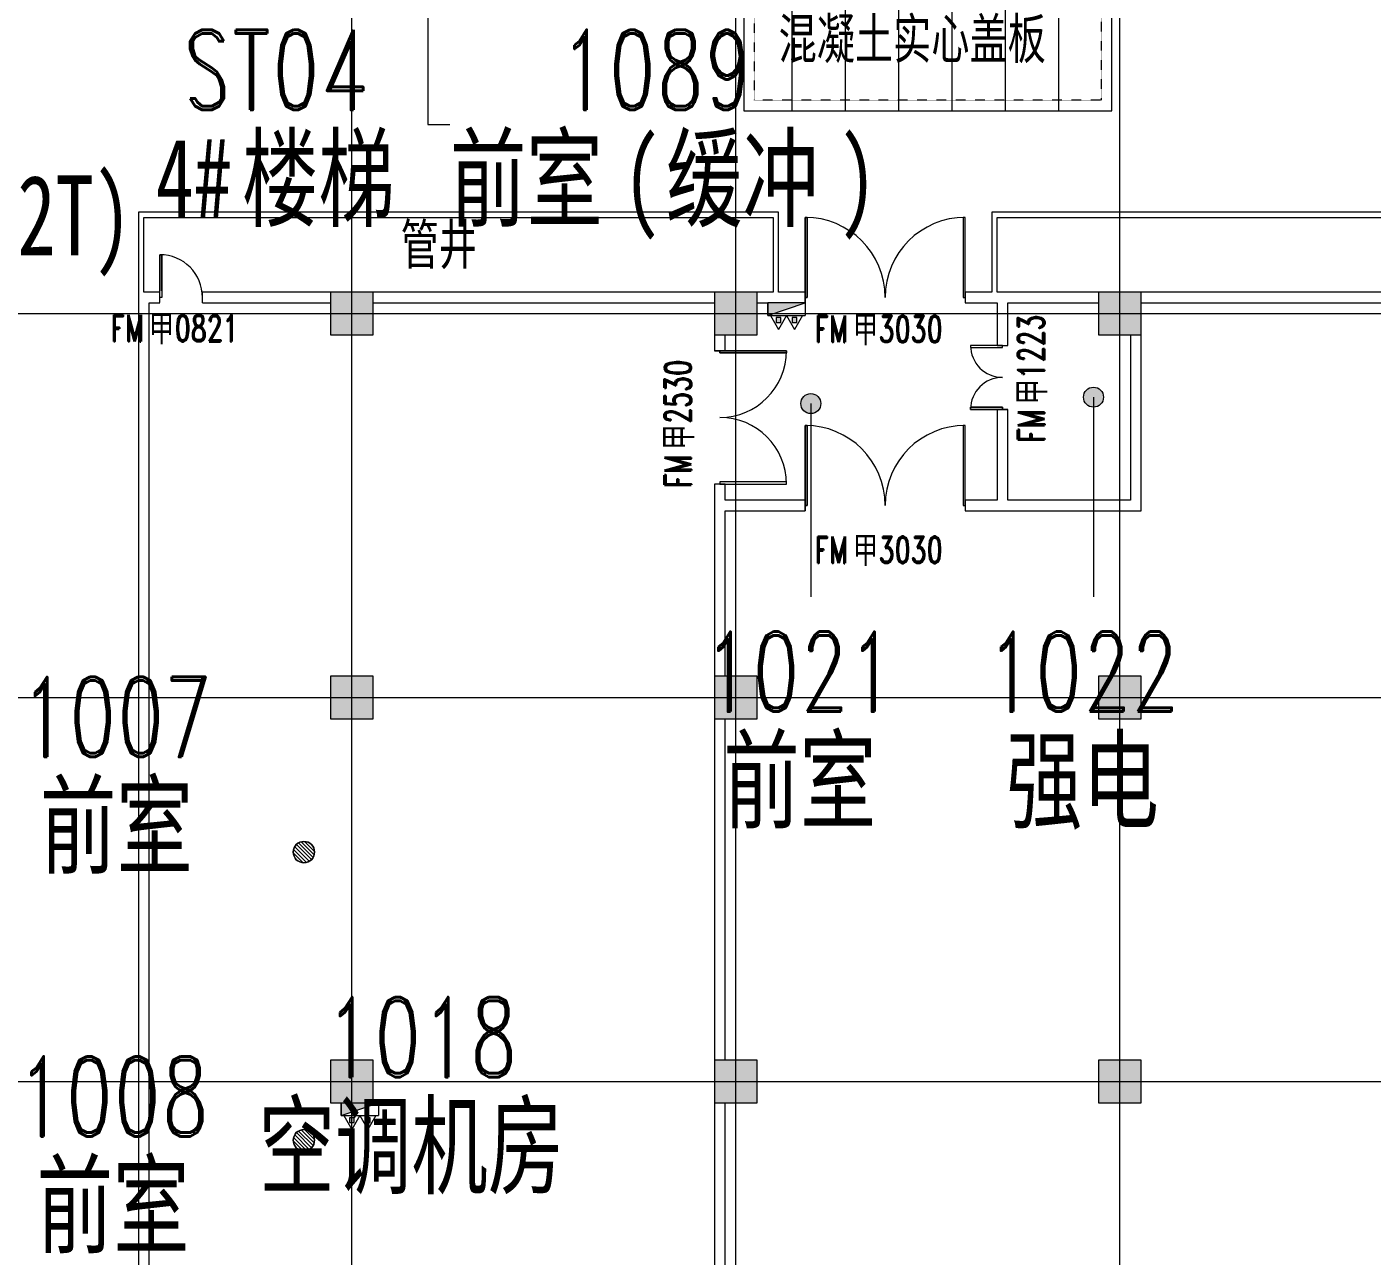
# Model space of a CAD drawing. Header units: millimetres. Extents: x -76632 to 443185, y -33181 to 192400.
# Drawn here: x 65907 to 91130, y 18327 to 41370 of the extents above; entities that cross this region are included whole.
import ezdxf

# ---------------------------------------------------------------- set-up
doc = ezdxf.new("R2010")
doc.units = ezdxf.units.MM
doc.linetypes.add('划线', pattern=[6.36, 3.18, -3.18])
doc.linetypes.add('轴网线', pattern=[22.04, 18.38, -1.83, 0, -1.83])
doc.layers.get('0').update_dxf_attribs({"color": 8})
doc.layers.get('Defpoints').update_dxf_attribs({"color": 8})
for name, color, linetype, lineweight in [('A-ANNO-DIMS', 8, 'Continuous', 9), ('A-AREA-IDEN', 8, 'Continuous', 9), ('A-DETL-GENF', 8, 'Continuous', 18), ('A-DOOR', 8, 'Continuous', 5), ('A-DOOR-IDEN', 8, 'Continuous', 9), ('A-DOOR-OPNG', 8, 'Continuous', 5), ('A-GENM', 8, 'Continuous', 5), ('A-WALL', 8, 'Continuous', 5), ('I-FURN', 8, 'Continuous', 5), ('I-FURN-HDLN', 8, '划线', 5), ('I-FURN-IDEN', 8, 'Continuous', 9), ('M-EQPM', 8, 'Continuous', 5), ('P-PIPE', 8, 'Continuous', 5), ('S-COLS', 8, 'Continuous', 5), ('S-GRID', 8, 'Continuous', 9)]:
    doc.layers.add(name, color=color, linetype=linetype, lineweight=lineweight)
doc.styles.add('RomanD', font='romand__.ttf', dxfattribs={"width": 0.7, "height": 1500})
doc.styles.add('RomanD_1', font='romand__.ttf', dxfattribs={"width": 0.7, "height": 500})
doc.styles.add('RomanD_6', font='romand__.ttf', dxfattribs={"width": 0.65, "height": 350})
doc.styles.add('仿宋_2', font='simfang.ttf', dxfattribs={"width": 0.7, "height": 1500})
doc.styles.add('仿宋_5', font='simfang.ttf', dxfattribs={"width": 0.7, "height": 750})
doc.styles.add('微软雅黑', font='Microsoft YaHei.ttf', dxfattribs={"width": 0.7, "height": 500})
doc.dimstyles.new('0_5', dxfattribs={"dimscale": 304.8, "dimtxt": 351.251157, "dimasz": 0, "dimexe": 0.82021, "dimexo": 0.0625, "dimgap": 0, "dimtad": 1, "dimdec": 0, "dimzin": 0, "dimdsep": 46, "dimtxsty": 'RomanD_6', "dimblk1": 'NONE', "dimblk2": 'NONE', "dimsah": 1, "dimcen": 0.09, "dimazin": 0, "dimtfac": 1, "dimtdec": 4, "dimtix": 1, "dimtmove": 0, "dimatfit": 3, "dimfxl": 0.82021, "dimfxlon": 1, "dimtvp": 1, "dimtolj": 1, "dimtzin": 0, "dimlwd": 18, "dimlwe": 18, "dimarcsym": 2})
doc.dimstyles.new('0_7mm', dxfattribs={"dimscale": 304.8, "dimtxt": 351.251157, "dimasz": 0.82021, "dimexe": 1.64042, "dimexo": 0.0625, "dimgap": 0, "dimtad": 1, "dimdec": 0, "dimzin": 0, "dimdsep": 46, "dimtxsty": 'RomanD_6', "dimblk1": 'OBLIQUE', "dimblk2": 'OBLIQUE', "dimsah": 1, "dimcen": 0.09, "dimazin": 0, "dimtfac": 1, "dimtdec": 4, "dimtix": 1, "dimtmove": 0, "dimatfit": 3, "dimfxl": 1.64042, "dimfxlon": 1, "dimtvp": 1, "dimtolj": 1, "dimtzin": 0, "dimlwd": 18, "dimlwe": 18, "dimarcsym": 2})

# ---------------------------------------------------------------- blocks, each defined once
blk = doc.blocks.new('X-ST-F3-01-C-001_HLP2_rvt-1-LAY-1F-1_500-A')
at = {"layer": 'S-COLS', "true_color": 0x808080}
for points in [[(72400, 35600), (72400, 36400), (71600, 36400), (71600, 35600)], [(79600, 35600), (79600, 36400), (78800, 36400), (78800, 35600)], [(86800, 35600), (86800, 36400), (86000, 36400), (86000, 35600)], [(72400, 28400), (72400, 29200), (71600, 29200), (71600, 28400)], [(79600, 28400), (79600, 29200), (78800, 29200), (78800, 28400), (79000, 28400)], [(86800, 28400), (86800, 29200), (86000, 29200), (86000, 28400)], [(72400, 21200), (72400, 22000), (71600, 22000), (71600, 21200)], [(79600, 21200), (79600, 22000), (78800, 22000), (78800, 21200), (79000, 21200)], [(86800, 21200), (86800, 22000), (86000, 22000), (86000, 21200)]]:
    blk.add_hatch(color=8, dxfattribs=at).paths.add_polyline_path(points, flags=0)
at = {"layer": 'S-COLS', "color": 7, "lineweight": 9}
for p, q in [((72400, 36400), (71600, 36400)), ((71600, 36400), (71600, 35600)), ((72400, 35600), (72400, 36400)), ((79600, 36400), (78800, 36400)), ((78800, 36400), (78800, 35600)), ((79600, 35600), (79600, 36400)), ((86800, 36400), (86000, 36400)), ((86000, 36400), (86000, 35600)), ((86800, 35600), (86800, 36400)), ((71600, 35600), (72400, 35600)), ((78800, 35600), (79600, 35600)), ((86000, 35600), (86800, 35600)), ((72400, 29200), (71600, 29200)), ((71600, 29200), (71600, 28400)), ((72400, 28400), (72400, 29200)), ((79600, 29200), (78800, 29200)), ((78800, 29200), (78800, 28400)), ((79600, 28400), (79600, 29200)), ((86800, 29200), (86000, 29200)), ((86000, 29200), (86000, 28400)), ((86800, 28400), (86800, 29200)), ((71600, 28400), (72400, 28400)), ((78800, 28400), (79600, 28400)), ((86000, 28400), (86800, 28400)), ((72400, 22000), (71600, 22000)), ((71600, 22000), (71600, 21200)), ((72400, 21200), (72400, 22000)), ((79600, 22000), (78800, 22000)), ((78800, 22000), (78800, 21200)), ((79600, 21200), (79600, 22000)), ((86800, 22000), (86000, 22000)), ((86000, 22000), (86000, 21200)), ((86800, 21200), (86800, 22000)), ((71600, 21200), (72400, 21200)), ((78800, 21200), (79600, 21200)), ((86000, 21200), (86800, 21200))]:
    blk.add_line(p, q, dxfattribs=at)
blk = doc.blocks.new('钢格栅盖板 - 钢格栅盖板-2788219-LAY-1F-1_500-A')
at = {"layer": 'I-FURN'}
for p, q in [((0, 2775), (0, 0)), ((900, 2775), (900, 0)), ((1900, 2775), (1900, 0)), ((2900, 2775), (2900, 0)), ((3900, 2775), (3900, 0)), ((4900, 2775), (4900, 0)), ((5900, 2775), (5900, 0)), ((6900, 0), (6900, 2775)), ((0, 0), (6900, 0))]:
    blk.add_line(p, q, dxfattribs=at)
at = {"layer": 'I-FURN-HDLN'}
for p, q in [((200, 200), (200, 2575)), ((200, 2575), (6700, 2575)), ((6700, 2575), (6700, 200)), ((6700, 200), (200, 200))]:
    blk.add_line(p, q, dxfattribs=at)
blk = doc.blocks.new('双扇平开防火门_带观察窗 - FM甲3030-4643016-LAY-1F-1_500-A')
at = {"layer": 'A-DOOR'}
for p, q in [((-1500, 0), (-1500, 1500)), ((-1500, 1500), (-1460, 1500)), ((-1500, 1500), (-1500, 1300)), ((-1460, 1500), (-1500, 1500)), ((-1500, 1300), (-1500, 1100)), ((-1460, 1500), (-1460, 0)), ((-1460, 1300), (-1460, 1500)), ((-1460, 1100), (-1460, 1300)), ((1500, 1500), (1460, 1500)), ((1460, 1500), (1460, 0)), ((1500, 1500), (1460, 1500)), ((1460, 1500), (1460, 1300)), ((1460, 1300), (1460, 1100)), ((1500, 0), (1500, 1500)), ((1500, 1300), (1500, 1500)), ((1500, 1100), (1500, 1300)), ((-1500, 1100), (-1500, 0)), ((-1460, 0), (-1460, 1100)), ((1460, 1100), (1460, 0)), ((1500, 0), (1500, 1100)), ((-1460, 0), (-1500, 0)), ((-1500, 0), (-1460, 0)), ((1460, 0), (1500, 0)), ((1460, 0), (1500, 0))]:
    blk.add_line(p, q, dxfattribs=at)
for centre, start, end in [((-1500, 0), 0, 90), ((1500, 0), 90, 180)]:
    blk.add_arc(centre, 1500, start, end, dxfattribs=at)
at = {"layer": 'A-DOOR-OPNG'}
for p, q in [((-1500, 100), (-1500, -100)), ((1500, 100), (1500, -100))]:
    blk.add_line(p, q, dxfattribs=at)
blk = doc.blocks.new('双扇平开防火门_带观察窗 - FM甲2530-4642848-LAY-1F-1_500-A')
at = {"layer": 'A-DOOR'}
for p, q in [((-1250, 0), (-1250, 1250)), ((-1250, 1250), (-1210, 1250)), ((-1250, 1250), (-1250, 1050)), ((-1210, 1250), (-1250, 1250)), ((-1250, 1050), (-1250, 850)), ((-1210, 1250), (-1210, 0)), ((-1210, 1050), (-1210, 1250)), ((-1210, 850), (-1210, 1050)), ((1250, 1250), (1210, 1250)), ((1210, 1250), (1210, 0)), ((1250, 1250), (1210, 1250)), ((1210, 1250), (1210, 1050)), ((1210, 1050), (1210, 850)), ((1250, 0), (1250, 1250)), ((1250, 1050), (1250, 1250)), ((1250, 850), (1250, 1050)), ((-1250, 850), (-1250, 0)), ((-1210, 0), (-1210, 850)), ((1210, 850), (1210, 0)), ((1250, 0), (1250, 850)), ((-1210, 0), (-1250, 0)), ((-1250, 0), (-1210, 0)), ((1210, 0), (1250, 0)), ((1210, 0), (1250, 0))]:
    blk.add_line(p, q, dxfattribs=at)
for centre, start, end in [((-1250, 0), 0, 90), ((1250, 0), 90, 180)]:
    blk.add_arc(centre, 1250, start, end, dxfattribs=at)
at = {"layer": 'A-DOOR-OPNG'}
for p, q in [((-1250, 100), (-1250, -100)), ((1250, 100), (1250, -100))]:
    blk.add_line(p, q, dxfattribs=at)
blk = doc.blocks.new('双扇平开防火门_带观察窗 - FM甲1223-4642868-LAY-1F-1_500-A')
at = {"layer": 'A-DOOR'}
for p, q in [((-600, 0), (-600, 600)), ((-600, 600), (-560, 600)), ((-600, 600), (-600, 400)), ((-560, 600), (-600, 600)), ((-560, 600), (-560, 0)), ((-560, 400), (-560, 600)), ((600, 600), (560, 600)), ((560, 600), (560, 0)), ((600, 600), (560, 600)), ((560, 600), (560, 400)), ((600, 0), (600, 600)), ((600, 400), (600, 600)), ((-600, 400), (-600, 200)), ((-560, 200), (-560, 400)), ((560, 400), (560, 200)), ((600, 200), (600, 400)), ((-600, 200), (-600, 0)), ((-560, 0), (-600, 0)), ((-600, 0), (-560, 0)), ((-560, 0), (-560, 200)), ((560, 200), (560, 0)), ((560, 0), (600, 0)), ((560, 0), (600, 0)), ((600, 0), (600, 200))]:
    blk.add_line(p, q, dxfattribs=at)
for centre, start, end in [((-600, 0), 0, 90), ((600, 0), 90, 180)]:
    blk.add_arc(centre, 600, start, end, dxfattribs=at)
at = {"layer": 'A-DOOR-OPNG'}
for p, q in [((-600, 100), (-600, -100)), ((600, 100), (600, -100))]:
    blk.add_line(p, q, dxfattribs=at)
blk = doc.blocks.new('圆形地漏_固定_2 - 热轧钢管-3953174-LAY-1F-1_500-A')
at = {"layer": 'A-GENM'}
for p, q in [((-193, 52), (52, -193)), ((102, -172), (-172, 102)), ((-141, 141), (141, -141)), ((172, -102), (-102, 172)), ((193, -52), (-52, 193)), ((13, 200), (200, 13)), ((-13, -200), (-200, -13))]:
    blk.add_line(p, q, dxfattribs=at)
blk.add_circle((0, 0), 200, dxfattribs=at)
at = {"layer": 'P-PIPE'}
for start, end in [(0, 180), (180, 0)]:
    blk.add_arc((0, 0), 200, start, end, dxfattribs=at)
blk = doc.blocks.new('室内消火栓箱_带灭火器__左右式_ - SG24D65-P-V94-LAY-1F-1_500-A')
at = {"layer": 'A-DETL-GENF', "lineweight": 5}
blk.add_hatch(color=256, dxfattribs=at).paths.add_polyline_path([(350, 0), (-350, 0), (-350, -240), (250, -34)], flags=0)
h = blk.add_hatch(color=256, dxfattribs=at)
h.paths.add_polyline_path([(195, -370), (195, -280), (105, -280), (105, -370)], flags=0)
h.paths.add_polyline_path([(-105, -370), (-105, -280), (-195, -280), (-195, -370)], flags=0)
for p, q in [((-350, -240), (350, 0)), ((-350, -240), (-350, 0)), ((-350, 0), (-350, -240)), ((-350, -240), (350, 0)), ((350, 0), (250, 0)), ((350, 0), (250, 0)), ((-350, -240), (350, -240)), ((-300, -240), (-150, -500)), ((0, -240), (-150, -500)), ((0, -240), (150, -500)), ((300, -240), (150, -500)), ((-105, -280), (-195, -280)), ((-195, -280), (-195, -370)), ((-195, -370), (-105, -370)), ((-105, -370), (-105, -280)), ((195, -280), (105, -280)), ((105, -280), (105, -370)), ((105, -370), (195, -370)), ((195, -370), (195, -280))]:
    blk.add_line(p, q, dxfattribs=at)
at = {"layer": 'M-EQPM'}
blk.add_line((350, 0), (350, -240), dxfattribs=at)
blk = doc.blocks.new('室内消火栓箱_带灭火器__左右式_ - SG24D65-P-4294461-LAY-1F-1_500-A')
at = {"layer": 'A-DETL-GENF', "lineweight": 5}
blk.add_hatch(color=256, dxfattribs=at).paths.add_polyline_path([(-350, -240), (350, 0), (-350, 0), (-350, -128)], flags=0)
h = blk.add_hatch(color=256, dxfattribs=at)
h.paths.add_polyline_path([(-105, -370), (-105, -280), (-195, -280), (-195, -370)], flags=0)
h.paths.add_polyline_path([(195, -370), (195, -280), (105, -280), (105, -370)], flags=0)
for p, q in [((350, 0), (-350, 0)), ((-350, -240), (350, 0)), ((-350, -240), (-350, 0)), ((-350, 0), (-350, -240)), ((-350, -240), (350, 0)), ((350, 0), (-350, 0)), ((-350, -240), (350, -240)), ((-300, -240), (-150, -500)), ((0, -240), (-150, -500)), ((0, -240), (150, -500)), ((300, -240), (150, -500)), ((-105, -280), (-195, -280)), ((-195, -280), (-195, -370)), ((-195, -370), (-105, -370)), ((-105, -370), (-105, -280)), ((195, -280), (105, -280)), ((105, -280), (105, -370)), ((105, -370), (195, -370)), ((195, -370), (195, -280))]:
    blk.add_line(p, q, dxfattribs=at)
at = {"layer": 'M-EQPM'}
blk.add_line((350, 0), (350, -240), dxfattribs=at)
blk = doc.blocks.new('单扇平开防火门_带观察窗 - FM甲0821-4703382-LAY-1F-1_500-A')
at = {"layer": 'A-DOOR'}
for p, q in [((360, -800), (360, 0)), ((360, 0), (400, 0)), ((400, 0), (400, -800)), ((360, -125), (360, -400)), ((400, -400), (400, -125)), ((360, -400), (360, -600)), ((400, -600), (400, -400)), ((360, -600), (360, -800)), ((400, -800), (400, -600)), ((400, -800), (360, -800)), ((360, -800), (400, -800))]:
    blk.add_line(p, q, dxfattribs=at)
blk.add_arc((400, 0), 800, 180, 270, dxfattribs=at)
at = {"layer": 'A-DOOR-OPNG'}
for p, q in [((-400, 100), (-400, -100)), ((400, 99), (400, -100))]:
    blk.add_line(p, q, dxfattribs=at)
blk = doc.blocks.new('*D1431')
at = {"layer": 'A-ANNO-DIMS', "color": 0, "lineweight": 18, "transparency": 16777216}
for p, q in [((19261, 131300), (19742, 131300)), ((19492, 130200), (19492, 131300)), ((19261, 130200), (19742, 130200)), ((259200, 4470), (259200, 4951)), ((264000, 4470), (264000, 4951)), ((259200, 4701), (264000, 4701))]:
    blk.add_line(p, q, dxfattribs=at)
at = {"layer": 'Defpoints', "color": 0, "transparency": 16777216}
for p in [(19242, 131300), (19492, 131300), (19242, 130200), (264000, 4701), (259200, 4451), (264000, 4451)]:
    blk.add_point(p, dxfattribs=at)
at = {"layer": 'A-ANNO-DIMS', "color": 0, "lineweight": 18, "transparency": 16777216, "insert": (19317, 130750), "char_height": 350, "width": 972.7, "attachment_point": 5, "rotation": 90, "style": 'RomanD_6'}
blk.add_mtext('\\A1;1100', dxfattribs=at)
at = {"layer": 'A-ANNO-DIMS', "color": 0, "lineweight": 18, "transparency": 16777216, "insert": (261600, 4876), "char_height": 350, "width": 972.7, "attachment_point": 5, "style": 'RomanD_6'}
blk.add_mtext('\\A1;4800', dxfattribs=at)
blk = doc.blocks.new('_None')
blk = doc.blocks.new('*D1432')
at = {"layer": 'A-ANNO-DIMS', "color": 0, "lineweight": 18, "transparency": 16777216}
for p, q in [((19261, 133750), (19742, 133750)), ((19492, 131300), (19492, 133750)), ((19261, 131300), (19742, 131300)), ((260638, 2650), (261119, 2650)), ((260869, 1700), (260869, 2650)), ((261100, 1700), (260619, 1700))]:
    blk.add_line(p, q, dxfattribs=at)
at = {"layer": 'Defpoints', "color": 0, "transparency": 16777216}
for p in [(19242, 133750), (19492, 133750), (19242, 131300), (260619, 2650), (260869, 2650), (261119, 1700)]:
    blk.add_point(p, dxfattribs=at)
at = {"layer": 'A-ANNO-DIMS', "color": 0, "lineweight": 18, "transparency": 16777216, "char_height": 350, "attachment_point": 5, "rotation": 90, "style": 'RomanD_6'}
for s, insert, width in [('\\A1;2450', (19317, 132525), 972.7), ('\\A1;950', (260694, 2175), 729.52)]:
    blk.add_mtext(s, dxfattribs=dict(at, insert=insert, width=width))
blk = doc.blocks.new('_Oblique')
at = {"color": 0, "linetype": 'ByBlock', "lineweight": -2}
blk.add_line((-0.5, -0.5), (0.5, 0.5), dxfattribs=at)
blk = doc.blocks.new('*D1435')
at = {"layer": 'A-ANNO-DIMS', "color": 0, "lineweight": 18, "transparency": 16777216}
for p, q in [((36400, 122962), (36400, 123443)), ((37400, 122962), (37400, 123443)), ((36400, 123193), (37400, 123193)), ((142908, 4300), (141928, 4300)), ((142428, 4300), (142428, -550)), ((142908, -550), (141928, -550))]:
    blk.add_line(p, q, dxfattribs=at)
at = {"layer": 'Defpoints', "color": 0, "transparency": 16777216}
for p in [(37400, 123193), (36400, 122943), (37400, 122943), (142928, 4300), (142428, -550), (142928, -550)]:
    blk.add_point(p, dxfattribs=at)
at = {"layer": 'A-ANNO-DIMS', "color": 0, "lineweight": 18, "transparency": 16777216, "xscale": 250, "yscale": 250, "zscale": 250}
for p, rotation in [((142428, 4300), 90), ((142428, -550), 270)]:
    blk.add_blockref('_Oblique', p, dxfattribs=dict(at, rotation=rotation))
at = {"layer": 'A-ANNO-DIMS', "color": 0, "lineweight": 18, "transparency": 16777216, "insert": (36900, 123368), "char_height": 350, "width": 972.7, "attachment_point": 5, "style": 'RomanD_6'}
blk.add_mtext('\\A1;1000', dxfattribs=at)
at = {"layer": 'A-ANNO-DIMS', "color": 0, "lineweight": 18, "transparency": 16777216, "insert": (142253, 1875), "char_height": 350, "width": 972.7, "attachment_point": 5, "rotation": 90, "style": 'RomanD_6'}
blk.add_mtext('\\A1;4850', dxfattribs=at)

msp = doc.modelspace()

# ---------------------------------------------------------------- hatches: boundary and pattern name
at = {"layer": 'A-AREA-IDEN', "lineweight": 18, "transparency": 33554687}
h = msp.add_hatch(color=256, dxfattribs=at)
edge = h.paths.add_edge_path(flags=0)
edge.add_arc((85905.7, 34429.8), 187.5, 0, 360)
h = msp.add_hatch(color=256, dxfattribs=at)
edge = h.paths.add_edge_path(flags=0)
edge.add_arc((80605.7, 34308.2), 187.5, 0, 360)

# ---------------------------------------------------------------- linework, layer by layer
for p, q in [((73422.7, 44004.8), (73422.7, 39542)), ((73422.7, 39542), (73839.4, 39542)), ((80605.7, 34308.2), (80605.7, 30683.7)), ((85905.7, 34429.8), (85905.7, 30683.7))]:
    msp.add_line(p, q, dxfattribs=at)
for centre in [(85905.7, 34429.8), (80605.7, 34308.2)]:
    msp.add_circle(centre, 187.5, dxfattribs=at)
at = {"layer": 'A-WALL', "lineweight": 9, "transparency": 33554687}
for p, q in [((68000, 37900), (68000, 6900)), ((80000, 37900), (68000, 37900)), ((80000, 36400), (80000, 37900)), ((84000, 37900), (84000, 36400)), ((125900, 37900), (84000, 37900)), ((68100, 36400), (68100, 37800)), ((68100, 37800), (79900, 37800)), ((79900, 37800), (79900, 36400)), ((84100, 36400), (84100, 37800)), ((84100, 37800), (125800, 37800)), ((68400, 36400), (68100, 36400)), ((71600, 36400), (69200, 36400)), ((78800, 36400), (72400, 36400)), ((79900, 36400), (79600, 36400)), ((80500, 36400), (80000, 36400)), ((80500, 36200), (80500, 36400)), ((84000, 36400), (83500, 36400)), ((83500, 36400), (83500, 36200)), ((86000, 36400), (84100, 36400)), ((93200, 36400), (86800, 36400)), ((68200, 36200), (68400, 36200)), ((68200, 7600), (68200, 36200)), ((69200, 36200), (71600, 36200)), ((72400, 36200), (78800, 36200)), ((79600, 36200), (79800, 36200)), ((83500, 36200), (84100, 36200)), ((84100, 36200), (84100, 35400)), ((84300, 36200), (86000, 36200)), ((84300, 35400), (84300, 36200)), ((86800, 36200), (93200, 36200)), ((78800, 35600), (78800, 35300)), ((79000, 35300), (79000, 35600)), ((86600, 35600), (86600, 32500)), ((86800, 32300), (86800, 35600)), ((84100, 35400), (84300, 35400)), ((78800, 35300), (79000, 35300)), ((84300, 34200), (84100, 34200)), ((84100, 34200), (84100, 32500)), ((84300, 32500), (84300, 34200)), ((78800, 32800), (78800, 29200)), ((79000, 32800), (78800, 32800)), ((79000, 32500), (79000, 32800)), ((80500, 32500), (79000, 32500)), ((79000, 29200), (79000, 32300)), ((79000, 32300), (80500, 32300)), ((80500, 32300), (80500, 32500)), ((84100, 32500), (83500, 32500)), ((83500, 32500), (83500, 32300)), ((83500, 32300), (86800, 32300)), ((86600, 32500), (84300, 32500)), ((78800, 28400), (78800, 22000)), ((79000, 22000), (79000, 28400)), ((78800, 21200), (78800, 14800)), ((79000, 14800), (79000, 21200))]:
    msp.add_line(p, q, dxfattribs=at)
at = {"layer": 'S-GRID', "linetype": '轴网线', "transparency": 33554687}
for p, q in [((72000, -17706.2), (72000, 174400)), ((79200, -17706.2), (79200, 174400)), ((86400, -17706.2), (86400, 174400)), ((-16000, 36000), (308800, 36000)), ((-16000, 28800), (308800, 28800)), ((-16000, 21600), (308800, 21600))]:
    msp.add_line(p, q, dxfattribs=at)

# ---------------------------------------------------------------- block references
at = {"lineweight": 5, "transparency": 33554687}
msp.add_blockref('X-ST-F3-01-C-001_HLP2_rvt-1-LAY-1F-1_500-A', (0, 0), dxfattribs=at)
at = {"layer": 'A-DOOR', "transparency": 33554687}
for p in [(82000, 36300), (82000, 32400)]:
    msp.add_blockref('双扇平开防火门_带观察窗 - FM甲3030-4643016-LAY-1F-1_500-A', p, dxfattribs=at)
for name, p, rotation in [('单扇平开防火门_带观察窗 - FM甲0821-4703382-LAY-1F-1_500-A', (68800, 36300), 180), ('双扇平开防火门_带观察窗 - FM甲1223-4642868-LAY-1F-1_500-A', (84200, 34800), 90), ('双扇平开防火门_带观察窗 - FM甲2530-4642848-LAY-1F-1_500-A', (78900, 34050), 270)]:
    msp.add_blockref(name, p, dxfattribs=dict(at, rotation=rotation))
at = {"layer": 'I-FURN', "transparency": 33554687}
msp.add_blockref('钢格栅盖板 - 钢格栅盖板-2788219-LAY-1F-1_500-A', (79350, 39800), dxfattribs=at)
at = {"layer": 'M-EQPM', "transparency": 33554687}
for name, p in [('室内消火栓箱_带灭火器__左右式_ - SG24D65-P-4294461-LAY-1F-1_500-A', (80150, 36200)), ('室内消火栓箱_带灭火器__左右式_ - SG24D65-P-V94-LAY-1F-1_500-A', (72150, 21200))]:
    msp.add_blockref(name, p, dxfattribs=at)
at = {"layer": 'P-PIPE', "transparency": 33554687}
for p in [(71100, 25900), (71100, 20500)]:
    msp.add_blockref('圆形地漏_固定_2 - 热轧钢管-3953174-LAY-1F-1_500-A', p, dxfattribs=at)

# ---------------------------------------------------------------- texts
at = {"layer": 'A-AREA-IDEN', "transparency": 33554687, "attachment_point": 1}
for s, insert, char_height, width, style in [('ST04', (68835.3, 41315.7), 1500, 4657.804, 'RomanD'), ('1089', (75906.7, 41315.7), 1500, 4826.159, 'RomanD'), ('楼梯', (69940.9, 39281.5), 1500, 3928.269, '仿宋_2'), ('前室', (73839.4, 39281.5), 1500, 3928.269, '仿宋_2'), ('\\f仿宋|b0|i0|c134|p49|;\\W.7;(', (77080.6, 39281.5), 1500, 982.067, '仿宋_2'), ('缓冲', (77890.8, 39281.5), 1500, 3928.269, '仿宋_2'), ('\\f仿宋|b0|i0|c134|p49|;\\W.7;)', (81132, 39281.5), 1500, 982.067, '仿宋_2'), ('4#', (68320.3, 39281.5), 1500, 1964.134, '仿宋_2'), ('(2T)', (65016.2, 38590.4), 1500, 3928.269, '仿宋_2'), ('管井', (72914.9, 37668.1), 750, 2020.252, '仿宋_5'), ('1021', (78603.7, 30033.9), 1500, 4826.159, 'RomanD'), ('1022', (83903.7, 30033.9), 1500, 4826.159, 'RomanD'), ('1007', (65789.6, 29186.2), 1500, 4826.159, 'RomanD'), ('前室', (78967.2, 27999.8), 1500, 3928.269, '仿宋_2'), ('强电', (84267.2, 27999.8), 1500, 3928.269, '仿宋_2'), ('前室', (66153.1, 27152), 1500, 3928.269, '仿宋_2'), ('1018', (71509.4, 23182.3), 1500, 4826.159, 'RomanD'), ('1008', (65726.2, 22070.8), 1500, 4826.159, 'RomanD'), ('空调机房', (70252.4, 21148.2), 1500, 7856.537, '仿宋_2'), ('前室', (66089.7, 20036.6), 1500, 3928.269, '仿宋_2')]:
    msp.add_mtext(s, dxfattribs=dict(at, insert=insert, char_height=char_height, width=width, style=style))
at = {"layer": 'A-DOOR-IDEN', "transparency": 33554687, "char_height": 500, "attachment_point": 1}
for s, insert, width, style in [('FM', (67475.1, 35971.1), 869.831, 'RomanD_1'), ('\\f微软雅黑|b0|i0|c134|p34|;\\W.7;甲', (68192.8, 35971.1), 589.24, '微软雅黑'), ('0821', (68679, 35971.1), 1683.544, 'RomanD_1'), ('FM', (80675.1, 35958.2), 869.831, 'RomanD_1'), ('\\f微软雅黑|b0|i0|c134|p34|;\\W.7;甲', (81392.8, 35958.2), 589.24, '微软雅黑'), ('3030', (81879, 35958.2), 1683.544, 'RomanD_1'), ('FM', (80675.1, 31818.2), 869.831, 'RomanD_1'), ('\\f微软雅黑|b0|i0|c134|p34|;\\W.7;甲', (81392.8, 31818.2), 589.24, '微软雅黑'), ('3030', (81879, 31818.2), 1683.544, 'RomanD_1')]:
    msp.add_mtext(s, dxfattribs=dict(at, insert=insert, width=width, style=style))
at = {"layer": 'A-DOOR-IDEN', "transparency": 33554687, "char_height": 500, "attachment_point": 1, "rotation": 90}
for s, insert, width, style in [('1223', (84488.2, 34779), 1683.544, 'RomanD_1'), ('2530', (77864.9, 33929), 1683.544, 'RomanD_1'), ('\\f微软雅黑|b0|i0|c134|p34|;\\W.7;甲', (84488.2, 34292.8), 589.24, '微软雅黑'), ('FM', (84488.2, 33575.1), 869.831, 'RomanD_1'), ('\\f微软雅黑|b0|i0|c134|p34|;\\W.7;甲', (77864.9, 33442.8), 589.24, '微软雅黑'), ('FM', (77864.9, 32725.1), 869.831, 'RomanD_1')]:
    msp.add_mtext(s, dxfattribs=dict(at, insert=insert, width=width, style=style))
at = {"layer": 'I-FURN-IDEN', "transparency": 33554687, "insert": (80000, 41524.9), "char_height": 750, "width": 7070.884, "attachment_point": 1, "style": '仿宋_5'}
msp.add_mtext('混凝土实心盖板', dxfattribs=at)

# ---------------------------------------------------------------- dimensions: what is measured, and where the dimension line sits
at = {"layer": 'A-ANNO-DIMS', "lineweight": 18, "transparency": 33554687}
for base, p1, p2, dimstyle, override, picture, middle in [((19492.1, 133750), (19242.1, 131300), (19242.1, 133750), '0_5', {"dimpost": '<>', "dimfxl": 2450}, '*D1432', (19317.1, 132525)), ((19492.1, 131300), (19242.1, 130200), (19242.1, 131300), '0_5', {"dimpost": '<>', "dimfxl": 1100}, '*D1431', (19317.1, 130750)), ((142427.5, -550), (142927.5, 4300), (142927.5, -550), '0_7mm', {"dimpost": '<>', "dimfxl": 4850}, '*D1435', (142252.5, 1875))]:
    dim = msp.add_linear_dim(base=base, p1=p1, p2=p2, angle=90, dimstyle=dimstyle, override=override, dxfattribs=at)
    dim.commit()
    dim.dimension.update_dxf_attribs({"geometry": picture, "text_midpoint": middle})

doc.saveas('drawing.dxf')
